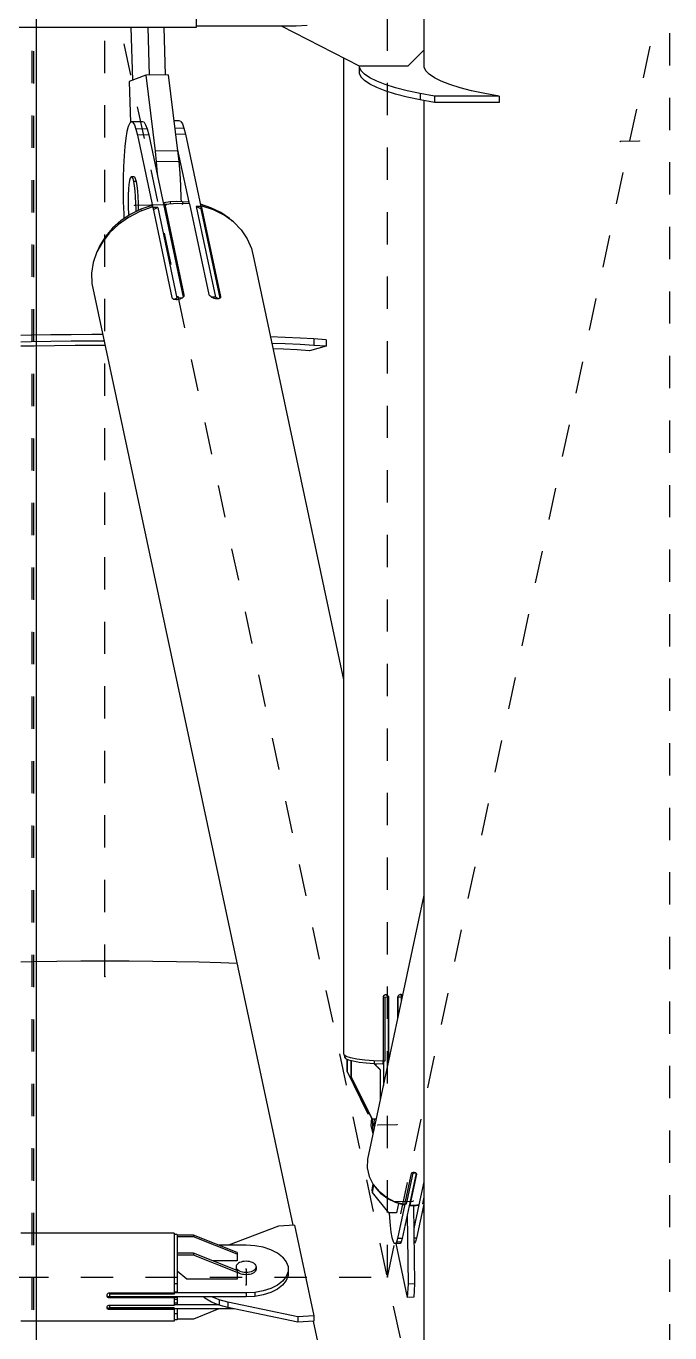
# Model space of a CAD drawing. Header units: millimetres. Extents: x 149919 to 150445, y 136651 to 136866.
# Drawn here: x 150263.519 to 150265.513, y 136696.903 to 136700.952 of the extents above; entities that cross this region are included whole.
import ezdxf

# ---------------------------------------------------------------- set-up
doc = ezdxf.new("R2010")
doc.units = ezdxf.units.MM
doc.header["$LTSCALE"] = 0.25
for name, pattern in [('CENTER', [50.8, 31.75, -6.35, 6.35, -6.35]), ('XKITLINE00', [0]), ('XKITLINE02', [4, 2, -2])]:
    doc.linetypes.add(name, pattern=pattern)

# ---------------------------------------------------------------- blocks, each defined once
blk = doc.blocks.new('çatıı')
at = {"color": 8, "linetype": 'CENTER'}
for p, q in [((12195, 4763.35), (12195, 6431.43)), ((12370, 3985.69), (12370, 5629.8)), ((12282.5, 4670.27), (12282.5, 5490.27)), ((12370, 4260.27), (12195, 5080.27)), ((12282.5, 4670.27), (12370, 5080.27)), ((12360.58, 5022.26), (12354.63, 5022.13)), ((12204.15, 5002.39), (12219.02, 5002.72)), ((12279.52, 4717.4), (12285.47, 4717.53)), ((12284.53, 4693.69), (12290.48, 4693.82)), ((12238.7, 4672.75), (12238.7, 4667.8)), ((11927.5, 4670.27), (12282.5, 4670.27))]:
    blk.add_line(p, q, dxfattribs=at)
at = {"color": 116, "linetype": 'XKITLINE02', "true_color": 0x136734}
for p, q in [((12172.3, 5550.18), (12172.3, 4297.68)), ((12172.83, 5550.14), (12172.83, 4298.1)), ((12173.68, 5103.12), (12173.68, 5057.42))]:
    blk.add_line(p, q, dxfattribs=at)
at = {"color": 8, "linetype": 'XKITLINE00'}
for p, q in [((12293.8, 5105.7), (12293.8, 5050.39)), ((12223.2, 5065.56), (12223.2, 5057.48)), ((12182.19, 5057.42), (12027.8, 5057.42)), ((12182.36, 5057.45), (12182.19, 5057.42)), ((12182.6, 5057.46), (12182.36, 5057.45)), ((12182.89, 5057.48), (12182.6, 5057.46)), ((12183.2, 5057.48), (12182.89, 5057.48)), ((12223.2, 5057.48), (12183.2, 5057.48)), ((12203.05, 5057.48), (12203.51, 5041.13)), ((12208.24, 5057.48), (12208.66, 5042.7)), ((12213.2, 5057.48), (12213.61, 5042.81)), ((12254.2, 5057.83), (12223.2, 5057.83)), ((12273.8, 5045.47), (12249.67, 5057.83)), ((12257.64, 5058.09), (12254.2, 5057.83)), ((12293.8, 5050.39), (12288.8, 5045.47)), ((12293.8, 5050.39), (12293.8, 5045.19)), ((12268.91, 5047.97), (12268.91, 4739.66)), ((12273.76, 5045.48), (12273.76, 5043.28)), ((12273.76, 5045.25), (12274.31, 5044.12)), ((12288.8, 5045.47), (12273.8, 5045.47)), ((12293.8, 5046.45), (12293.76, 5046.38)), ((12293.76, 5046.38), (12293.76, 5045.25)), ((12293.76, 5045.25), (12294.31, 5044.12)), ((12207.67, 5042.67), (12202.52, 5040.77)), ((12214.61, 5042.83), (12207.67, 5042.67)), ((12207.67, 5042.67), (12210.54, 5019.14)), ((12213.61, 5042.81), (12208.66, 5042.7)), ((12214.61, 5042.83), (12217.48, 5019.29)), ((12273.76, 5043.28), (12274.31, 5042.15)), ((12274.31, 5044.12), (12275.4, 5043)), ((12274.31, 5042.15), (12275.4, 5041.03)), ((12277.03, 5041.91), (12275.4, 5043)), ((12277.03, 5039.94), (12275.4, 5041.03)), ((12279.18, 5040.84), (12277.03, 5041.91)), ((12294.31, 5044.12), (12295.4, 5043)), ((12297.03, 5041.91), (12295.4, 5043)), ((12299.18, 5040.84), (12297.03, 5041.91)), ((12202.52, 5040.77), (12202.88, 5027.98)), ((12279.18, 5038.87), (12277.03, 5039.94)), ((12281.83, 5039.8), (12279.18, 5040.84)), ((12281.83, 5037.83), (12279.18, 5038.87)), ((12284.98, 5038.81), (12281.83, 5039.8)), ((12284.98, 5036.84), (12281.83, 5037.83)), ((12288.59, 5037.87), (12284.98, 5038.81)), ((12288.59, 5035.9), (12284.98, 5036.84)), ((12292.65, 5036.99), (12288.59, 5037.87)), ((12292.65, 5036.99), (12292.65, 5035.02)), ((12297.11, 5036.17), (12292.65, 5036.99)), ((12301.83, 5039.8), (12299.18, 5040.84)), ((12304.98, 5038.81), (12301.83, 5039.8)), ((12308.59, 5037.87), (12304.98, 5038.81)), ((12312.65, 5036.99), (12308.59, 5037.87)), ((12317.11, 5036.17), (12312.65, 5036.99)), ((12292.65, 5035.02), (12288.59, 5035.9)), ((12297.11, 5034.2), (12292.65, 5035.02)), ((12293.8, 5034.81), (12293.8, 4464.85)), ((12297.11, 5036.17), (12297.11, 5034.2)), ((12317.11, 5036.17), (12297.11, 5036.17)), ((12317.11, 5034.2), (12297.11, 5034.2)), ((12317.11, 5036.17), (12317.11, 5034.2)), ((12201.79, 5025.22), (12201.43, 5023.15)), ((12202.21, 5026.78), (12201.79, 5025.22)), ((12202.66, 5027.77), (12202.21, 5026.78)), ((12203.13, 5028.19), (12202.66, 5027.77)), ((12206.6, 5028.27), (12203.13, 5028.19)), ((12203.62, 5028.02), (12203.13, 5028.19)), ((12203.62, 5028.02), (12204.12, 5027.26)), ((12204.12, 5027.26), (12204.6, 5025.94)), ((12208.07, 5026.01), (12204.6, 5025.94)), ((12204.6, 5025.94), (12205.07, 5024.08)), ((12207.09, 5028.1), (12206.6, 5028.27)), ((12207.09, 5028.1), (12207.59, 5027.34)), ((12207.59, 5027.34), (12208.07, 5026.01)), ((12208.07, 5026.01), (12208.54, 5024.15)), ((12218, 5028.52), (12216.36, 5028.49)), ((12219.47, 5026.27), (12216.64, 5026.21)), ((12218.49, 5028.35), (12218, 5028.52)), ((12218.49, 5028.35), (12218.99, 5027.59)), ((12218.99, 5027.59), (12219.47, 5026.27)), ((12219.47, 5026.27), (12219.94, 5024.41)), ((12201.43, 5023.15), (12201.13, 5020.61)), ((12208.54, 5024.15), (12205.07, 5024.08)), ((12205.07, 5024.08), (12209.86, 5001.65)), ((12208.54, 5024.15), (12219.26, 4973.94)), ((12219.94, 5024.41), (12216.87, 5024.34)), ((12219.94, 5024.41), (12224.73, 5001.98)), ((12200.89, 5017.67), (12200.72, 5014.4)), ((12201.13, 5020.61), (12200.89, 5017.67)), ((12217.48, 5019.29), (12210.54, 5019.14)), ((12210.54, 5019.14), (12210.9, 5015.8)), ((12217.4, 5019.97), (12220.95, 5003.34)), ((12217.48, 5019.29), (12217.84, 5015.95)), ((12200.72, 5014.4), (12200.62, 5010.87)), ((12217.84, 5015.95), (12210.9, 5015.8)), ((12210.9, 5015.8), (12211.2, 5012.17)), ((12217.84, 5015.95), (12218.14, 5012.33)), ((12200.62, 5010.87), (12200.6, 5007.18)), ((12202.43, 5008.84), (12202.29, 5007.34)), ((12202.61, 5010.02), (12202.43, 5008.84)), ((12202.83, 5010.82), (12202.61, 5010.02)), ((12203.07, 5011.19), (12202.83, 5010.82)), ((12203.87, 5011.21), (12203.07, 5011.19)), ((12203.33, 5011.13), (12203.07, 5011.19)), ((12203.33, 5011.13), (12203.59, 5010.62)), ((12203.59, 5010.62), (12203.84, 5009.7)), ((12204.63, 5009.72), (12203.84, 5009.7)), ((12203.84, 5009.7), (12204.06, 5008.41)), ((12204.12, 5011.14), (12203.87, 5011.21)), ((12204.12, 5011.14), (12204.38, 5010.64)), ((12204.38, 5010.64), (12204.63, 5009.72)), ((12204.63, 5009.72), (12204.85, 5008.43)), ((12211.2, 5012.17), (12211.25, 5011.47)), ((12218.14, 5012.33), (12218.38, 5008.49)), ((12200.6, 5007.18), (12200.66, 5003.42)), ((12202.21, 5005.58), (12202.19, 5003.67)), ((12202.29, 5007.34), (12202.21, 5005.58)), ((12204.06, 5008.41), (12204.25, 5006.82)), ((12204.25, 5006.82), (12204.39, 5005.01)), ((12204.39, 5005.01), (12204.48, 5003.06)), ((12204.85, 5008.43), (12205.04, 5006.84)), ((12205.04, 5006.84), (12205.19, 5005.02)), ((12205.19, 5005.02), (12205.28, 5003.08)), ((12218.38, 5008.49), (12218.54, 5004.52)), ((12218.54, 5004.52), (12218.56, 5003.5)), ((12200.66, 5003.42), (12200.8, 4999.68)), ((12202.19, 5003.67), (12202.22, 5001.69)), ((12202.22, 5001.69), (12202.32, 4999.74)), ((12205.79, 5000.43), (12202.3, 4998.63)), ((12206.06, 5001.14), (12202.85, 4999.53)), ((12204.48, 5003.06), (12204.52, 5001.08)), ((12204.52, 5001.08), (12204.51, 5000.36)), ((12205.28, 5003.08), (12205.31, 5001.1)), ((12205.31, 5001.1), (12205.31, 5000.76)), ((12209.52, 5001.77), (12205.79, 5000.43)), ((12209.49, 5002.35), (12206.06, 5001.14)), ((12206.06, 5001.14), (12206.18, 5000.57)), ((12209.49, 5002.35), (12209.61, 5001.79)), ((12209.77, 5001.82), (12209.52, 5001.77)), ((12209.77, 5001.82), (12215.75, 4973.79)), ((12209.86, 5001.65), (12209.85, 5001.47)), ((12211.32, 5001.68), (12209.86, 5001.65)), ((12211.32, 5001.68), (12209.94, 5001.01)), ((12211.32, 5001.68), (12217.3, 4973.64)), ((12213.21, 5003.17), (12213.16, 5002.49)), ((12215.15, 5003.41), (12213.21, 5003.17)), ((12213.21, 5003.17), (12213.45, 5002.05)), ((12213.45, 5002.05), (12213.4, 5001.37)), ((12213.49, 5002.63), (12213.42, 5001.64)), ((12213.42, 5001.64), (12219.31, 4974.02)), ((12217.37, 5002.97), (12213.49, 5002.63)), ((12213.49, 5002.63), (12219.47, 4974.59)), ((12217.09, 5003.51), (12215.15, 5003.41)), ((12215.15, 5003.41), (12215.28, 5002.79)), ((12219.03, 5003.49), (12217.09, 5003.51)), ((12221.22, 5002.8), (12217.37, 5002.97)), ((12219.03, 5003.49), (12219.15, 5002.89)), ((12220.94, 5003.34), (12219.03, 5003.49)), ((12220.94, 5003.34), (12221.05, 5002.81)), ((12221.22, 5002.8), (12227.2, 4974.77)), ((12224.73, 5001.98), (12223.27, 5001.95)), ((12223.27, 5001.95), (12229.25, 4973.91)), ((12224.68, 5001.27), (12223.27, 5001.95)), ((12227.84, 5001.62), (12224.58, 5002.68)), ((12224.73, 5001.98), (12224.68, 5001.27)), ((12224.68, 5001.27), (12230.59, 4973.57)), ((12224.72, 5001.92), (12224.8, 5001.57)), ((12224.8, 5001.57), (12224.76, 5000.92)), ((12224.84, 5002.16), (12224.77, 5001.14)), ((12224.77, 5001.14), (12230.64, 4973.62)), ((12224.84, 5002.16), (12230.82, 4974.12)), ((12225.08, 5002.12), (12224.84, 5002.16)), ((12228.65, 5000.93), (12225.08, 5002.12)), ((12227.84, 5001.62), (12227.93, 5001.17)), ((12230.85, 5000.15), (12227.84, 5001.62)), ((12231.9, 4999.29), (12228.65, 5000.93)), ((12199.16, 4996.42), (12196.43, 4993.85)), ((12199.91, 4997.56), (12197.32, 4995.27)), ((12202.3, 4998.63), (12199.16, 4996.42)), ((12202.85, 4999.53), (12199.91, 4997.56)), ((12200.8, 4999.68), (12200.88, 4998.21)), ((12202.32, 4999.74), (12202.36, 4999.2)), ((12233.53, 4998.31), (12230.85, 5000.15)), ((12234.77, 4997.21), (12231.9, 4999.29)), ((12234.44, 4997.45), (12233.53, 4998.31)), ((12234.77, 4997.21), (12237.17, 4994.76)), ((12195.14, 4992.72), (12193.4, 4989.95)), ((12196.43, 4993.85), (12194.18, 4990.99)), ((12197.32, 4995.27), (12195.14, 4992.72)), ((12237.17, 4994.76), (12239.05, 4991.99)), ((12194.18, 4990.99), (12192.46, 4987.91)), ((12193.4, 4989.95), (12192.74, 4988.42)), ((12239.05, 4991.99), (12240.36, 4988.98)), ((12240.36, 4988.98), (12241.07, 4985.79)), ((12191.33, 4984.68), (12190.8, 4981.39)), ((12192.46, 4987.91), (12191.33, 4984.68)), ((12241.07, 4985.79), (12241.07, 4985.63)), ((12241.07, 4985.79), (12268.91, 4855.34)), ((12190.8, 4981.39), (12190.89, 4978.11)), ((12190.89, 4978.11), (12253.17, 4686.31)), ((12215.75, 4973.79), (12215.85, 4973.57)), ((12215.85, 4973.57), (12216.03, 4973.38)), ((12216.3, 4973.23), (12216.03, 4973.38)), ((12216.63, 4973.13), (12216.3, 4973.23)), ((12217.3, 4973.64), (12216.39, 4973.2)), ((12217.01, 4973.08), (12216.63, 4973.13)), ((12217.41, 4973.09), (12217.01, 4973.08)), ((12218.99, 4973.68), (12217.3, 4973.64)), ((12217.83, 4973.16), (12217.41, 4973.09)), ((12218.24, 4973.27), (12217.83, 4973.16)), ((12218.62, 4973.44), (12218.24, 4973.27)), ((12218.94, 4973.64), (12218.62, 4973.44)), ((12219.2, 4973.87), (12218.94, 4973.64)), ((12219.38, 4974.11), (12219.2, 4973.87)), ((12219.45, 4974.31), (12219.38, 4974.11)), ((12219.47, 4974.59), (12219.45, 4974.33)), ((12219.47, 4974.36), (12219.45, 4974.31)), ((12219.47, 4974.59), (12219.47, 4974.36)), ((12227.2, 4974.77), (12227.3, 4974.53)), ((12227.3, 4974.53), (12227.33, 4974.49)), ((12227.33, 4974.49), (12227.48, 4974.29)), ((12227.74, 4974.06), (12227.48, 4974.29)), ((12228.06, 4973.84), (12227.74, 4974.06)), ((12229.25, 4973.91), (12228, 4973.88)), ((12228.43, 4973.66), (12228.06, 4973.84)), ((12228.83, 4973.51), (12228.43, 4973.66)), ((12229.23, 4973.41), (12228.83, 4973.51)), ((12229.63, 4973.36), (12229.23, 4973.41)), ((12230.27, 4973.42), (12229.25, 4973.91)), ((12230, 4973.37), (12229.63, 4973.36)), ((12230.31, 4973.43), (12230, 4973.37)), ((12230.56, 4973.55), (12230.31, 4973.43)), ((12230.74, 4973.7), (12230.56, 4973.55)), ((12230.83, 4973.9), (12230.74, 4973.7)), ((12230.82, 4974.12), (12230.8, 4973.85)), ((12230.82, 4974.12), (12230.83, 4973.9)), ((12172.17, 4962.08), (12168.98, 4962.01)), ((12172.17, 4960.08), (12168.98, 4960.01)), ((12178.27, 4962.18), (12172.17, 4962.08)), ((12178.27, 4960.18), (12172.17, 4960.08)), ((12184.54, 4962.26), (12178.27, 4962.18)), ((12184.54, 4960.26), (12178.27, 4960.18)), ((12190.91, 4962.31), (12184.54, 4962.26)), ((12190.91, 4960.31), (12184.54, 4960.26)), ((12194.26, 4962.32), (12190.91, 4962.31)), ((12194.69, 4960.32), (12190.91, 4960.31)), ((12250.82, 4961.41), (12246.2, 4961.59)), ((12255.47, 4961.2), (12250.82, 4961.41)), ((12259.73, 4960.96), (12255.47, 4961.2)), ((12263.55, 4960.71), (12259.73, 4960.96)), ((12259.73, 4960.96), (12259.73, 4958.97)), ((12263.55, 4960.71), (12263.55, 4958.72)), ((12173.07, 4958.76), (12168.98, 4958.7)), ((12179.33, 4958.84), (12173.07, 4958.76)), ((12185.71, 4958.89), (12179.33, 4958.84)), ((12192.15, 4958.92), (12185.71, 4958.89)), ((12194.99, 4958.92), (12192.15, 4958.92)), ((12250.82, 4959.41), (12246.63, 4959.58)), ((12250.26, 4957.78), (12246.98, 4957.93)), ((12254.52, 4957.55), (12250.26, 4957.78)), ((12255.47, 4959.2), (12250.82, 4959.41)), ((12258.34, 4957.3), (12254.52, 4957.55)), ((12259.73, 4958.97), (12255.47, 4959.2)), ((12263.55, 4958.72), (12258.34, 4957.3)), ((12263.55, 4958.72), (12259.73, 4958.97)), ((12293.8, 4788.57), (12276.35, 4706.82)), ((12172.88, 4767.97), (12168.98, 4767.88)), ((12172.88, 4767.97), (12168.98, 4767.88)), ((12180.13, 4768.09), (12172.88, 4767.97)), ((12180.13, 4768.09), (12172.88, 4767.97)), ((12187.53, 4768.16), (12180.13, 4768.09)), ((12187.53, 4768.15), (12180.13, 4768.09)), ((12195, 4768.18), (12187.53, 4768.16)), ((12195, 4768.18), (12187.53, 4768.15)), ((12202.46, 4768.16), (12195, 4768.18)), ((12202.46, 4768.15), (12195, 4768.18)), ((12209.86, 4768.09), (12202.46, 4768.16)), ((12209.86, 4768.09), (12202.46, 4768.15)), ((12217.12, 4767.97), (12209.86, 4768.09)), ((12217.12, 4767.97), (12209.86, 4768.09)), ((12224.16, 4767.81), (12217.12, 4767.97)), ((12224.16, 4767.81), (12217.12, 4767.97)), ((12230.92, 4767.61), (12224.16, 4767.81)), ((12230.92, 4767.61), (12224.16, 4767.81)), ((12235.86, 4767.42), (12230.92, 4767.61)), ((12235.86, 4767.42), (12230.92, 4767.61)), ((12281.51, 4757.57), (12281.32, 4757.38)), ((12281.75, 4757.69), (12281.51, 4757.57)), ((12282.01, 4757.73), (12281.75, 4757.69)), ((12282.27, 4757.69), (12282.01, 4757.73)), ((12282.12, 4757.71), (12282.71, 4756.96)), ((12282.2, 4757.7), (12282.2, 4757.61)), ((12282.51, 4757.57), (12282.27, 4757.69)), ((12282.28, 4757.69), (12282.28, 4757.52)), ((12282.7, 4757.39), (12282.51, 4757.57)), ((12285.98, 4757.65), (12285.8, 4757.46)), ((12286.21, 4757.78), (12285.98, 4757.65)), ((12286.47, 4757.83), (12286.21, 4757.78)), ((12286.73, 4757.8), (12286.47, 4757.83)), ((12286.58, 4757.82), (12287.09, 4757.16)), ((12286.96, 4757.69), (12286.73, 4757.8)), ((12287.12, 4757.53), (12286.96, 4757.69)), ((12287.09, 4757.57), (12287.15, 4757.44)), ((12287.14, 4757.51), (12287.16, 4757.47)), ((12281.22, 4757.15), (12281.15, 4756.89)), ((12281.15, 4756.89), (12281.15, 4737.18)), ((12281.18, 4756.99), (12281.19, 4756.97)), ((12281.68, 4756.94), (12281.19, 4756.97)), ((12281.19, 4756.97), (12281.19, 4737.25)), ((12281.32, 4757.38), (12281.22, 4757.15)), ((12282.71, 4756.96), (12281.68, 4756.94)), ((12281.68, 4756.94), (12281.68, 4737.22)), ((12282.65, 4757.44), (12282.75, 4757.26)), ((12282.7, 4757.39), (12282.82, 4757.16)), ((12282.71, 4756.96), (12282.71, 4736.65)), ((12282.75, 4757.26), (12282.79, 4757)), ((12282.75, 4757.26), (12282.82, 4757.16)), ((12282.79, 4757), (12282.79, 4737.28)), ((12282.79, 4757), (12282.87, 4756.9)), ((12282.82, 4757.16), (12282.87, 4756.9)), ((12282.87, 4756.9), (12282.87, 4737.35)), ((12285.68, 4757.22), (12285.64, 4756.96)), ((12285.64, 4756.96), (12285.64, 4750.36)), ((12285.66, 4757.06), (12285.69, 4757.02)), ((12285.8, 4757.46), (12285.68, 4757.22)), ((12286.73, 4757.05), (12285.69, 4757.02)), ((12285.69, 4757.02), (12285.69, 4750.59)), ((12287.08, 4757.09), (12286.73, 4757.05)), ((12286.73, 4757.05), (12286.73, 4755.46)), ((12268.91, 4739.66), (12268.96, 4739.15)), ((12269.7, 4738.66), (12268.96, 4739.15)), ((12269.25, 4738.96), (12269.25, 4738.4)), ((12269.25, 4738.4), (12269.6, 4737.95)), ((12270.5, 4737.52), (12269.6, 4737.95)), ((12271.07, 4738.2), (12269.7, 4738.66)), ((12269.88, 4737.82), (12269.88, 4734.19)), ((12270.01, 4737.76), (12270.01, 4734.02)), ((12271.31, 4737.3), (12270.5, 4737.52)), ((12273.02, 4737.8), (12271.07, 4738.2)), ((12271.18, 4737.33), (12271.18, 4732.53)), ((12271.31, 4737.3), (12271.31, 4737.29)), ((12271.31, 4737.29), (12271.31, 4732.36)), ((12271.33, 4737.29), (12271.31, 4737.29)), ((12271.9, 4737.13), (12271.33, 4737.29)), ((12275.45, 4737.49), (12273.02, 4737.8)), ((12278.23, 4737.28), (12275.45, 4737.49)), ((12281.15, 4737.18), (12278.23, 4737.28)), ((12278.44, 4737.27), (12278.44, 4736.35)), ((12281.68, 4737.22), (12281.19, 4737.25)), ((12281.19, 4737.25), (12281.23, 4737.21)), ((12282.71, 4740.97), (12282.79, 4740.88)), ((12282.71, 4737.37), (12282.82, 4737.23)), ((12282.79, 4737.28), (12282.84, 4737.22)), ((12269.88, 4734.19), (12276.33, 4721.02)), ((12269.88, 4734.19), (12270.01, 4734.02)), ((12270.01, 4734.02), (12276.46, 4720.85)), ((12273.74, 4736.8), (12271.9, 4737.13)), ((12275.96, 4736.53), (12273.74, 4736.8)), ((12278.44, 4736.35), (12275.96, 4736.53)), ((12280.24, 4734.53), (12278.36, 4736.36)), ((12280.11, 4734.69), (12278.4, 4736.35)), ((12281.1, 4736.26), (12278.44, 4736.35)), ((12278.93, 4736.19), (12278.78, 4736.34)), ((12278.82, 4736.34), (12278.93, 4736.19)), ((12278.93, 4736.19), (12278.93, 4735.83)), ((12280.11, 4734.69), (12280.24, 4734.53)), ((12280.24, 4734.53), (12280.24, 4725.04)), ((12281.1, 4737.18), (12281.1, 4736.26)), ((12281.68, 4737.22), (12281.23, 4737.21)), ((12281.23, 4737.21), (12281.23, 4729.68)), ((12271.18, 4732.53), (12277.63, 4719.36)), ((12271.18, 4732.53), (12271.31, 4732.36)), ((12271.31, 4732.36), (12277.76, 4719.19)), ((12276.33, 4721.02), (12276.46, 4720.85)), ((12276.89, 4720.86), (12276.46, 4720.85)), ((12277.55, 4719.52), (12277.4, 4717.24)), ((12277.4, 4717.24), (12277.94, 4714.7)), ((12277.63, 4719.36), (12277.76, 4719.19)), ((12279, 4719.22), (12277.76, 4719.19)), ((12277.82, 4719.19), (12277.85, 4716.84)), ((12278.33, 4718.42), (12278.32, 4717.9)), ((12278.32, 4717.9), (12278.33, 4717.36)), ((12278.35, 4718.91), (12278.33, 4718.42)), ((12278.33, 4717.36), (12278.35, 4716.82)), ((12278.37, 4719.21), (12278.35, 4718.91)), ((12277.85, 4716.84), (12277.95, 4714.34)), ((12278.35, 4716.82), (12278.38, 4716.32)), ((12276.35, 4706.82), (12276.25, 4704.15)), ((12276.25, 4704.15), (12276.84, 4701.49)), ((12276.84, 4701.49), (12278.07, 4698.98)), ((12291.39, 4702.45), (12287.07, 4682.23)), ((12289.83, 4702.32), (12287.79, 4692.72)), ((12290.37, 4702.49), (12288.32, 4692.9)), ((12291.43, 4702.42), (12289.44, 4693.11)), ((12291.53, 4702.17), (12289.49, 4692.58)), ((12289.92, 4702.42), (12289.83, 4702.32)), ((12290.05, 4702.53), (12289.92, 4702.42)), ((12290.25, 4702.61), (12290.05, 4702.53)), ((12290.37, 4702.49), (12290.18, 4702.58)), ((12290.5, 4702.65), (12290.25, 4702.61)), ((12291.28, 4702.51), (12290.37, 4702.49)), ((12290.77, 4702.65), (12290.5, 4702.65)), ((12291.03, 4702.61), (12290.77, 4702.65)), ((12291.25, 4702.53), (12291.03, 4702.61)), ((12291.42, 4702.42), (12291.25, 4702.53)), ((12291.37, 4702.36), (12291.38, 4702.22)), ((12291.42, 4702.42), (12291.52, 4702.3)), ((12291.52, 4702.3), (12291.53, 4702.17)), ((12278.01, 4699.11), (12277.64, 4697.36)), ((12277.64, 4697.36), (12277.72, 4696.48)), ((12278.22, 4698.81), (12277.72, 4696.48)), ((12278.07, 4698.98), (12279.89, 4696.75)), ((12278.5, 4698.46), (12278.77, 4698.01)), ((12278.77, 4698.01), (12279.74, 4696.93)), ((12282.21, 4694.9), (12279.89, 4696.75)), ((12293.8, 4699.82), (12292.26, 4692.64)), ((12277.72, 4696.48), (12282.78, 4690.15)), ((12279.96, 4696.7), (12280.5, 4696.1)), ((12282.62, 4694.52), (12280.5, 4696.1)), ((12284.91, 4693.53), (12282.21, 4694.9)), ((12285.04, 4693.34), (12282.62, 4694.52)), ((12287.79, 4692.72), (12284.91, 4693.53)), ((12285.07, 4693.48), (12285.04, 4693.34)), ((12287.65, 4692.6), (12285.04, 4693.34)), ((12285.88, 4693.1), (12285.26, 4690.21)), ((12287.87, 4692.89), (12285.59, 4682.2)), ((12287.68, 4692.75), (12287.65, 4692.6)), ((12287.86, 4693.05), (12287.87, 4692.89)), ((12288.32, 4692.9), (12287.87, 4693.11)), ((12288.32, 4692.9), (12287.87, 4692.89)), ((12289.32, 4692.77), (12289.36, 4692.38)), ((12289.46, 4692.86), (12289.36, 4692.38)), ((12289.43, 4693.25), (12289.46, 4692.86)), ((12289.44, 4693.11), (12289.49, 4692.58)), ((12293.8, 4692.91), (12291.54, 4682.33)), ((12293.8, 4695), (12293.37, 4693.01)), ((12293.8, 4693.25), (12293.37, 4693.01)), ((12293.8, 4693.02), (12293.37, 4693.01)), ((12293.79, 4692.87), (12293.8, 4692.76)), ((12285.26, 4690.21), (12282.78, 4690.15)), ((12283, 4690.16), (12283.09, 4688.64)), ((12283.09, 4688.64), (12283.31, 4686.24)), ((12288.66, 4689.67), (12288.93, 4668.11)), ((12289.34, 4692.56), (12289.28, 4692.56)), ((12290.06, 4692.35), (12289.36, 4692.38)), ((12290.89, 4692.47), (12289.49, 4692.58)), ((12290.1, 4692.53), (12290.06, 4692.35)), ((12290.75, 4692.34), (12290.06, 4692.35)), ((12290.61, 4692.34), (12290.91, 4668.15)), ((12292.26, 4692.64), (12290.7, 4685.35)), ((12291.45, 4692.38), (12290.75, 4692.34)), ((12292.26, 4692.64), (12290.89, 4692.47)), ((12291.48, 4692.55), (12291.45, 4692.38)), ((12292.14, 4692.44), (12291.45, 4692.38)), ((12292.18, 4692.63), (12292.14, 4692.44)), ((12293.69, 4690.39), (12293.26, 4690.38)), ((12293.8, 4690.48), (12293.69, 4690.39)), ((12248.73, 4686.01), (12233.31, 4680.15)), ((12253.7, 4686.34), (12248.73, 4686.01)), ((12253.7, 4686.34), (12259.68, 4658.31)), ((12283.31, 4686.24), (12283.58, 4684.16)), ((12216.4, 4683.89), (12168.98, 4683.89)), ((12216.4, 4683.89), (12216.4, 4665.33)), ((12217.4, 4683.47), (12216.4, 4683.47)), ((12217.4, 4683.47), (12217.4, 4683.28)), ((12217.4, 4683.28), (12217.4, 4683.26)), ((12222.4, 4683.28), (12217.4, 4683.28)), ((12217.4, 4683.26), (12217.4, 4677.1)), ((12222.4, 4682.72), (12217.4, 4682.72)), ((12222.4, 4683.28), (12222.4, 4682.72)), ((12235.9, 4677.92), (12222.4, 4683.28)), ((12235.9, 4677.36), (12222.4, 4682.72)), ((12283.58, 4684.16), (12283.9, 4682.5)), ((12283.9, 4682.5), (12284.24, 4681.33)), ((12284.24, 4681.33), (12284.6, 4680.7)), ((12284.95, 4680.63), (12284.6, 4680.7)), ((12285.29, 4681.14), (12284.95, 4680.63)), ((12286.44, 4680.67), (12284.95, 4680.63)), ((12285.14, 4680.64), (12288.66, 4663.97)), ((12285.59, 4682.2), (12285.29, 4681.14)), ((12286.77, 4681.17), (12285.29, 4681.14)), ((12287.07, 4682.23), (12285.59, 4682.2)), ((12286.77, 4681.17), (12286.44, 4680.67)), ((12287.07, 4682.23), (12286.77, 4681.17)), ((12291.54, 4682.33), (12290.74, 4682.31)), ((12291.23, 4681.27), (12290.75, 4681.26)), ((12290.9, 4680.77), (12290.76, 4680.76)), ((12291.23, 4681.27), (12290.9, 4680.77)), ((12291.54, 4682.33), (12291.23, 4681.27)), ((12217.55, 4677.64), (12217.4, 4677.77)), ((12222.4, 4677.64), (12217.4, 4677.64)), ((12217.4, 4677.1), (12217.4, 4677.07)), ((12222.4, 4677.07), (12217.4, 4677.07)), ((12217.4, 4677.07), (12217.4, 4677.05)), ((12217.4, 4677.05), (12217.4, 4670.89)), ((12222.4, 4677.64), (12222.4, 4677.07)), ((12235.9, 4672.27), (12222.4, 4677.64)), ((12235.9, 4671.71), (12222.4, 4677.07)), ((12238.7, 4680.15), (12230.28, 4680.15)), ((12235.9, 4677.92), (12235.9, 4675.29)), ((12241.42, 4679.99), (12238.7, 4680.15)), ((12244.02, 4679.51), (12241.42, 4679.99)), ((12246.4, 4678.74), (12244.02, 4679.51)), ((12248.43, 4677.7), (12246.4, 4678.74)), ((12250.04, 4676.45), (12248.43, 4677.7)), ((12235.9, 4675.29), (12228.29, 4675.29)), ((12235.64, 4673.71), (12235.6, 4673.41)), ((12235.6, 4673.41), (12235.64, 4673.11)), ((12235.6, 4673.41), (12235.6, 4672.75)), ((12235.6, 4672.75), (12235.64, 4672.45)), ((12235.78, 4674.01), (12235.64, 4673.71)), ((12235.64, 4673.11), (12235.78, 4672.81)), ((12235.64, 4672.45), (12235.69, 4672.36)), ((12236.01, 4674.29), (12235.78, 4674.01)), ((12235.78, 4672.81), (12236.01, 4672.54)), ((12236.32, 4674.54), (12236.01, 4674.29)), ((12236.32, 4672.29), (12236.01, 4672.54)), ((12236.7, 4674.75), (12236.32, 4674.54)), ((12237.15, 4674.93), (12236.7, 4674.75)), ((12237.63, 4675.06), (12237.15, 4674.93)), ((12238.16, 4675.13), (12237.63, 4675.06)), ((12238.7, 4675.16), (12238.16, 4675.13)), ((12239.23, 4675.13), (12238.7, 4675.16)), ((12239.76, 4675.06), (12239.23, 4675.13)), ((12240.25, 4674.93), (12239.76, 4675.06)), ((12240.69, 4674.75), (12240.25, 4674.93)), ((12241.07, 4674.54), (12240.69, 4674.75)), ((12241.38, 4674.29), (12241.07, 4674.54)), ((12241.38, 4672.54), (12241.07, 4672.29)), ((12241.38, 4674.29), (12241.61, 4674.01)), ((12241.61, 4672.81), (12241.38, 4672.54)), ((12241.61, 4674.01), (12241.75, 4673.71)), ((12241.75, 4673.11), (12241.61, 4672.81)), ((12241.75, 4672.45), (12241.61, 4672.15)), ((12241.75, 4673.71), (12241.8, 4673.41)), ((12241.8, 4673.41), (12241.75, 4673.11)), ((12241.8, 4672.75), (12241.75, 4672.45)), ((12241.8, 4673.41), (12241.8, 4672.75)), ((12250.04, 4676.45), (12251.15, 4675.04)), ((12251.15, 4675.04), (12251.72, 4673.52)), ((12251.72, 4673.52), (12251.72, 4670.74)), ((12220.4, 4669.64), (12217.4, 4672.12)), ((12217.4, 4670.89), (12217.4, 4665.56)), ((12235.9, 4669.64), (12220.4, 4669.64)), ((12235.9, 4672.27), (12235.9, 4669.64)), ((12235.9, 4672.01), (12236.01, 4671.87)), ((12236.32, 4671.62), (12236.01, 4671.87)), ((12236.7, 4672.07), (12236.32, 4672.29)), ((12236.7, 4671.41), (12236.32, 4671.62)), ((12237.15, 4671.89), (12236.7, 4672.07)), ((12237.15, 4671.23), (12236.7, 4671.41)), ((12237.63, 4671.77), (12237.15, 4671.89)), ((12237.63, 4671.1), (12237.15, 4671.23)), ((12238.16, 4671.69), (12237.63, 4671.77)), ((12238.16, 4671.03), (12237.63, 4671.1)), ((12238.7, 4671.66), (12238.16, 4671.69)), ((12238.7, 4671), (12238.16, 4671.03)), ((12239.23, 4671.69), (12238.7, 4671.66)), ((12238.7, 4671.66), (12238.7, 4671)), ((12239.23, 4671.03), (12238.7, 4671)), ((12239.76, 4671.77), (12239.23, 4671.69)), ((12239.76, 4671.1), (12239.23, 4671.03)), ((12240.25, 4671.89), (12239.76, 4671.77)), ((12240.25, 4671.23), (12239.76, 4671.1)), ((12240.69, 4672.07), (12240.25, 4671.89)), ((12240.69, 4671.41), (12240.25, 4671.23)), ((12241.07, 4672.29), (12240.69, 4672.07)), ((12241.07, 4671.62), (12240.69, 4671.41)), ((12241.38, 4671.87), (12241.07, 4671.62)), ((12241.61, 4672.15), (12241.38, 4671.87)), ((12250.04, 4669.05), (12248.43, 4667.8)), ((12251.15, 4670.46), (12250.04, 4669.05)), ((12251.15, 4669.23), (12250.04, 4667.81)), ((12251.72, 4671.98), (12251.15, 4670.46)), ((12251.72, 4670.74), (12251.15, 4669.23)), ((12195.59, 4664.8), (12195.55, 4664.56)), ((12195.55, 4664.56), (12195.59, 4664.33)), ((12195.58, 4664.73), (12195.59, 4664.67)), ((12195.71, 4665.01), (12195.59, 4664.8)), ((12195.59, 4664.67), (12195.71, 4664.46)), ((12195.9, 4665.18), (12195.71, 4665.01)), ((12195.9, 4664.29), (12195.71, 4664.46)), ((12196.13, 4665.26), (12195.9, 4665.18)), ((12196.4, 4665.33), (12196.13, 4665.26)), ((12196.4, 4665.33), (12196.4, 4664.11)), ((12216.4, 4665.33), (12196.4, 4665.33)), ((12216.4, 4664.98), (12196.4, 4664.98)), ((12217.4, 4668.18), (12216.4, 4668.18)), ((12217.4, 4665.56), (12216.4, 4665.56)), ((12238.7, 4665.35), (12216.4, 4665.35)), ((12216.4, 4665.33), (12216.4, 4664.98)), ((12241.42, 4665.51), (12238.7, 4665.35)), ((12238.7, 4665.35), (12238.7, 4664.11)), ((12244.02, 4665.99), (12241.42, 4665.51)), ((12241.42, 4665.51), (12241.42, 4664.28)), ((12244.02, 4664.75), (12241.42, 4664.28)), ((12246.4, 4666.76), (12244.02, 4665.99)), ((12246.4, 4665.53), (12244.02, 4664.75)), ((12248.43, 4667.8), (12246.4, 4666.76)), ((12248.43, 4666.56), (12246.4, 4665.53)), ((12250.04, 4667.81), (12248.43, 4666.56)), ((12288.93, 4668.11), (12288.66, 4663.97)), ((12290.91, 4668.15), (12288.93, 4668.11)), ((12290.91, 4668.15), (12290.64, 4664.01)), ((12195.59, 4661.05), (12195.55, 4660.85)), ((12195.55, 4660.85), (12195.59, 4660.65)), ((12195.59, 4664.33), (12195.71, 4664.12)), ((12195.71, 4661.23), (12195.59, 4661.05)), ((12195.59, 4660.99), (12195.71, 4660.81)), ((12195.59, 4660.65), (12195.71, 4660.47)), ((12195.9, 4663.95), (12195.71, 4664.12)), ((12195.9, 4661.38), (12195.71, 4661.23)), ((12195.86, 4660.69), (12195.71, 4660.81)), ((12195.9, 4660.33), (12195.71, 4660.47)), ((12195.9, 4660.67), (12195.86, 4660.69)), ((12196.13, 4664.19), (12195.9, 4664.29)), ((12196.13, 4663.85), (12195.9, 4663.95)), ((12196.13, 4661.47), (12195.9, 4661.38)), ((12196.13, 4660.6), (12195.9, 4660.67)), ((12196.13, 4660.25), (12195.9, 4660.33)), ((12196.13, 4664.19), (12196.13, 4663.85)), ((12196.4, 4664.15), (12196.13, 4664.19)), ((12196.4, 4663.81), (12196.13, 4663.85)), ((12196.4, 4661.5), (12196.13, 4661.47)), ((12196.4, 4660.57), (12196.13, 4660.6)), ((12238.7, 4664.11), (12196.4, 4664.11)), ((12196.4, 4664.11), (12196.4, 4663.81)), ((12216.4, 4663.81), (12196.4, 4663.81)), ((12196.4, 4661.5), (12196.4, 4660.55)), ((12216.4, 4661.5), (12196.4, 4661.5)), ((12216.4, 4660.77), (12196.4, 4660.77)), ((12216.4, 4660.55), (12196.4, 4660.55)), ((12196.4, 4660.55), (12196.4, 4660.21)), ((12216.4, 4664.11), (12216.4, 4663.99)), ((12216.4, 4664.11), (12216.4, 4663.81)), ((12217.4, 4663.99), (12216.4, 4663.99)), ((12216.4, 4663.81), (12216.4, 4661.5)), ((12217.4, 4663.38), (12216.4, 4663.38)), ((12217.4, 4662.22), (12216.4, 4662.22)), ((12217.4, 4661.68), (12216.4, 4661.68)), ((12230.12, 4661.64), (12216.4, 4661.64)), ((12216.4, 4660.77), (12216.4, 4660.4)), ((12235.04, 4660.4), (12216.4, 4660.4)), ((12216.4, 4660.4), (12216.4, 4656.66)), ((12217.4, 4664.11), (12217.4, 4662.79)), ((12217.4, 4662.79), (12217.4, 4661.68)), ((12217.4, 4660.4), (12217.4, 4657.71)), ((12230.28, 4660.4), (12222.4, 4657.27)), ((12225.91, 4663.74), (12225.48, 4664.11)), ((12227.97, 4662.52), (12225.91, 4663.74)), ((12230.38, 4661.53), (12227.97, 4662.52)), ((12230.38, 4663.18), (12228.1, 4664.11)), ((12230.38, 4663.18), (12230.38, 4661.53)), ((12233.08, 4662.46), (12230.38, 4663.18)), ((12233.08, 4660.81), (12230.38, 4661.53)), ((12233.08, 4662.46), (12233.08, 4660.81)), ((12254.72, 4657.97), (12233.08, 4662.46)), ((12254.72, 4656.32), (12233.08, 4660.81)), ((12241.42, 4664.28), (12238.7, 4664.11)), ((12290.64, 4664.01), (12288.66, 4663.97)), ((12216.4, 4656.66), (12168.98, 4656.66)), ((12196.4, 4660.21), (12196.13, 4660.25)), ((12216.4, 4660.21), (12196.4, 4660.21)), ((12217.4, 4658.84), (12216.4, 4658.84)), ((12217.4, 4657.07), (12216.4, 4657.07)), ((12217.4, 4657.71), (12217.4, 4657.12)), ((12222.4, 4657.27), (12217.4, 4657.27)), ((12217.4, 4657.12), (12217.4, 4657.07)), ((12259.68, 4658.31), (12254.72, 4657.97)), ((12254.72, 4657.97), (12254.72, 4656.32)), ((12259.68, 4656.66), (12254.72, 4656.32)), ((12259.5, 4656.64), (12293.8, 4495.94)), ((12259.68, 4658.31), (12259.68, 4656.66))]:
    blk.add_line(p, q, dxfattribs=at)
at = {"color": 7, "linetype": 'XKITLINE00'}
blk.add_line((12173.68, 5057.42), (12173.68, 4605.91), dxfattribs=at)
at = {"color": 8, "linetype": 'XKITLINE00'}
for centre in [(12354.63, 5022.13), (12360.58, 5022.26), (12204.15, 5002.39), (12219.02, 5002.72), (12195, 4763.35), (12279.52, 4717.4), (12285.47, 4717.53), (12284.53, 4693.69), (12290.48, 4693.82), (12238.7, 4672.75), (12282.5, 4670.27), (12282.5, 4670.27), (12282.5, 4670.27), (12238.7, 4667.8)]:
    blk.add_circle(centre, 0.05, dxfattribs=at)

msp = doc.modelspace()

# ---------------------------------------------------------------- block references
at = {"xscale": 0.009999943142843078, "yscale": 0.009999943142843078, "zscale": 0.009999943142843078}
msp.add_blockref('çatıı', (150141.8141, 136650.3731), dxfattribs=at)

doc.saveas('drawing.dxf')
